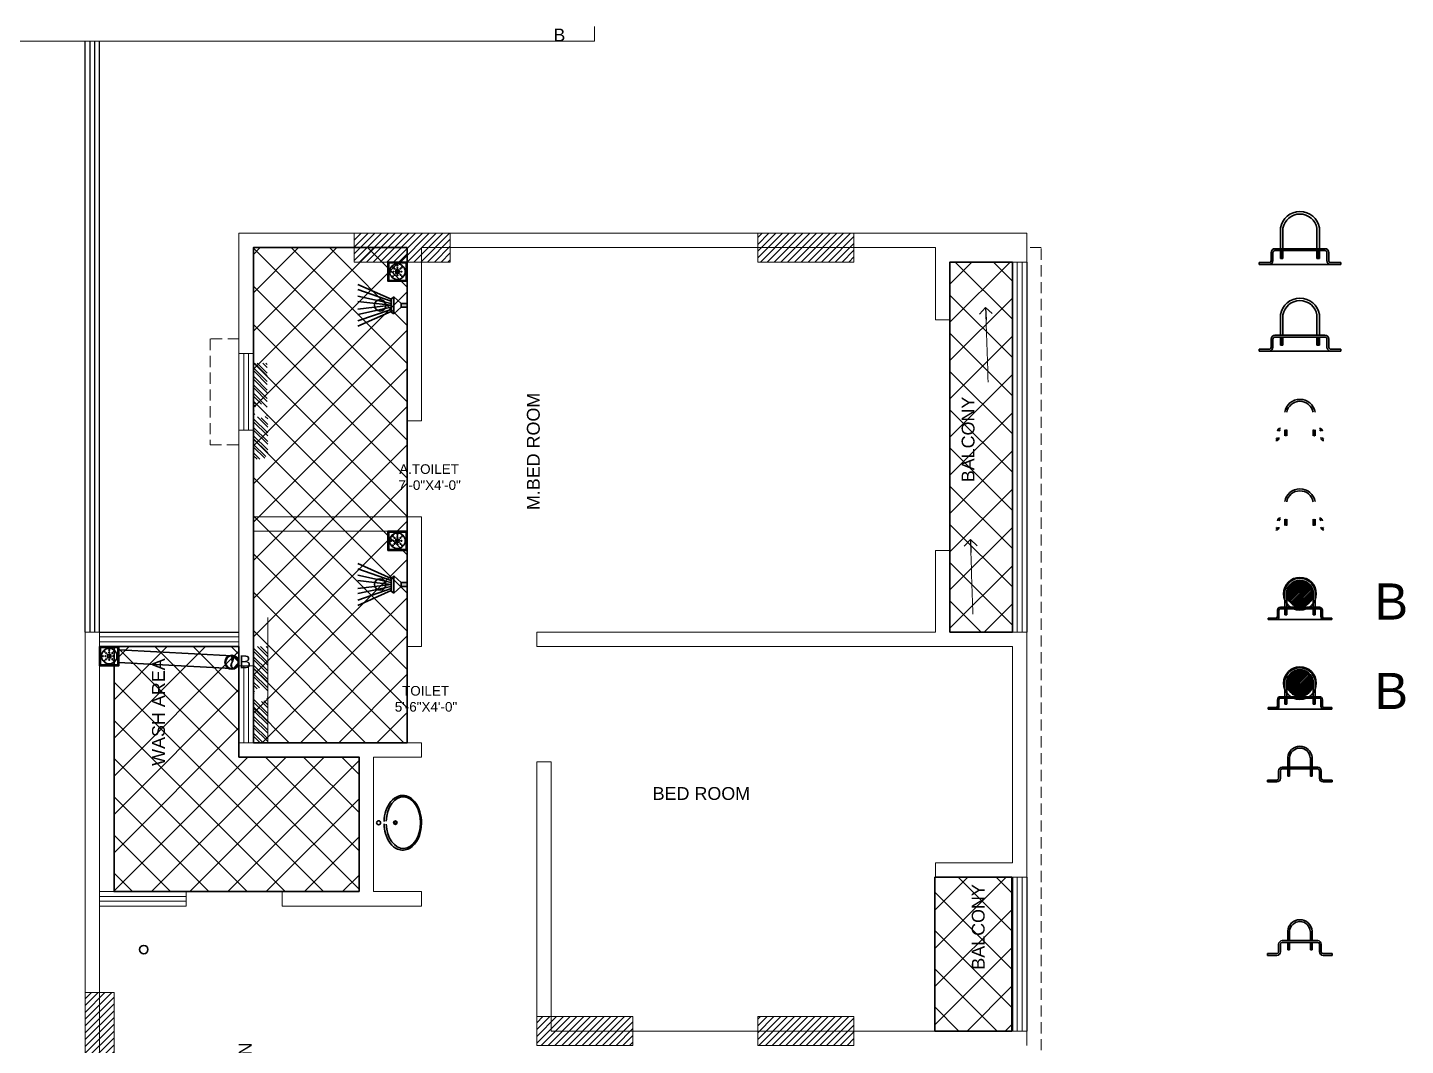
# Model space of a CAD drawing. Header units: inches. Extents: x 1807 to 67852, y 1160 to 20242.
# Drawn here: x 33223.3 to 33653.5, y 9150.7 to 9468.4 of the extents above; entities that cross this region are included whole.
import ezdxf

# ---------------------------------------------------------------- set-up
doc = ezdxf.new("R2010")
doc.units = ezdxf.units.IN
doc.header["$MEASUREMENT"] = 0
doc.linetypes.add('DASHED', pattern=[0.75, 0.5, -0.25])
doc.layers.get('0').update_dxf_attribs({"lineweight": 20})
for name, color, linetype, lineweight in [('4 upvc pip', 5, 'Continuous', 30), ('4 upvc pip hatch', 6, 'Continuous', 5), ('4. UPCV', 6, 'Continuous', 30), ('AP_TEXT', 7, 'Continuous', 13), ('Bathing', 3, 'Continuous', 30), ('COLD WATER', 4, 'Continuous', 30), ('column_01', 7, 'Continuous', 18), ('Dummy wall', 8, 'Continuous', 18), ('HATCH', 8, 'Continuous', 0), ('N.WALL', 7, 'Continuous', 25), ('PROJ.', 8, 'DASHED', 20), ('RAILING', 8, 'Continuous', 25), ('Railing 01', 8, 'Continuous', 18), ('RAIN WATER', 32, 'Continuous', 30), ('SUNK', 216, 'Continuous', 30), ('SUNK HTACH', 165, 'Continuous', 15), ('wall', 7, 'Continuous', 20), ('WINDOW', 8, 'Continuous', 15)]:
    doc.layers.add(name, color=color, linetype=linetype, lineweight=lineweight)
doc.styles.add('Krupalu', font='arial.ttf', dxfattribs={"height": 8})
doc.styles.add('Krupalu 1', font='arial.ttf')
doc.dimstyles.new('Krupalu', dxfattribs={"dimtxt": 4, "dimasz": 4, "dimexe": 0, "dimexo": 0, "dimgap": 0.09, "dimtad": 0, "dimtoh": 1, "dimdec": 0, "dimzin": 3, "dimdsep": 46, "dimlunit": 4, "dimtxsty": 'Krupalu', "dimblk": 'DOTSMALL', "dimcen": 0, "dimse1": 1, "dimse2": 1, "dimclrd": 256, "dimclre": 256, "dimclrt": 7, "dimadec": 0, "dimazin": 0, "dimtfac": 1, "dimtdec": 0, "dimtofl": 0, "dimtmove": 1, "dimatfit": 0, "dimldrblk": 'OPEN90', "dimfxl": 1, "dimtolj": 1, "dimtzin": 0, "dimlwd": -1, "dimarcsym": 0})
pattern_1 = [(45, (-2883.8112, 0), (-1.0606601718, 1.0606601718), [])]
pattern_2 = [(135, (38121.4615, -55328.927), (5.9662135, 5.9662135), []), (45, (38121.4615, -55328.927), (5.9662135, -5.9662135), [])]
pattern_3 = [(315, (-58258.9294, 21437.0292), (1.325825215, 1.325825215), []), (315, (-58258.9294, 21436.1453), (1.325825215, 1.325825215), [])]
pattern_4 = [(135, (33927.23934, 6528.17123), (0.20375861, 0.20375861), []), (135, (33927.0356, 6528.17123), (0.20375861, 0.20375861), [0.144079095, -0.072039548])]
pattern_5 = [(45, (33313.88828, 6528.17123), (-0.20375861, 0.20375861), []), (45, (33314.09204, 6528.17123), (-0.20375861, 0.20375861), [0.144079095, -0.072039548])]
pattern_6 = [(135, (33927.23934, 6474.02567), (0.20375861, 0.20375861), []), (135, (33927.0356, 6474.02567), (0.20375861, 0.20375861), [0.144079095, -0.072039548])]
pattern_7 = [(45, (33313.88828, 6474.02567), (-0.20375861, 0.20375861), []), (45, (33314.09204, 6474.02567), (-0.20375861, 0.20375861), [0.144079095, -0.072039548])]

# ---------------------------------------------------------------- blocks, each defined once
blk = doc.blocks.new('dfhtutrut')
at = {"layer": 'HATCH'}
h = blk.add_hatch(dxfattribs=at)
h.set_pattern_fill('ANSI31', color=256, scale=12, style=0)
h.set_pattern_definition(pattern_1)
h.paths.add_polyline_path([(143022.93, -630262.48), (143052.93, -630262.48), (143052.93, -630253.48), (143022.93, -630253.48)])
h = blk.add_hatch(dxfattribs=at)
h.set_pattern_fill('ANSI31', color=256, scale=12, style=0)
h.set_pattern_definition(pattern_1)
h.paths.add_polyline_path([(143178.93, -630262.48), (143148.93, -630262.48), (143148.93, -630253.48), (143178.93, -630253.48)])
h = blk.add_hatch(dxfattribs=at)
h.set_pattern_fill('ANSI31', color=256, scale=12, style=0)
h.set_pattern_definition(pattern_1)
h.paths.add_polyline_path([(142938.93, -630490.48), (142938.93, -630520.48), (142947.93, -630520.48), (142947.93, -630490.48)])
h = blk.add_hatch(dxfattribs=at)
h.set_pattern_fill('ANSI31', color=256, scale=12, style=0)
h.set_pattern_definition(pattern_1)
h.paths.add_polyline_path([(143079.93, -630506.98), (143109.93, -630506.98), (143109.93, -630497.98), (143079.93, -630497.98)])
h = blk.add_hatch(dxfattribs=at)
h.set_pattern_fill('ANSI31', color=256, scale=12, style=0)
h.set_pattern_definition(pattern_1)
h.paths.add_polyline_path([(143178.93, -630506.98), (143148.93, -630506.98), (143148.93, -630497.98), (143178.93, -630497.98)])
at = {"layer": 'column_01'}
for points in [[(143022.93, -630262.48), (143052.93, -630262.48), (143052.93, -630253.48), (143022.93, -630253.48)], [(143178.93, -630262.48), (143148.93, -630262.48), (143148.93, -630253.48), (143178.93, -630253.48)], [(142938.93, -630490.48), (142938.93, -630520.48), (142947.93, -630520.48), (142947.93, -630490.48)], [(143079.93, -630506.98), (143109.93, -630506.98), (143109.93, -630497.98), (143079.93, -630497.98)], [(143178.93, -630506.98), (143148.93, -630506.98), (143148.93, -630497.98), (143178.93, -630497.98)]]:
    blk.add_lwpolyline(points, close=True, dxfattribs=at)
blk = doc.blocks.new('rwrwq')
at = {"layer": 'Bathing'}
for points in [[(19894.37, -3202.34), (19894.37, -3196.34), (19900.37, -3196.34), (19900.37, -3202.34)], [(19894.65, -3202.07), (19894.65, -3196.62), (19900.1, -3196.62), (19900.1, -3202.07)]]:
    blk.add_lwpolyline(points, close=True, dxfattribs=at)
for centre, radius in [((19897.37, -3199.34), 2.42), ((19895.5, -3199.34), 0.129), ((19895.93, -3197.89), 0.129), ((19895.93, -3200.79), 0.129), ((19896.22, -3199.34), 0.129), ((19896.42, -3198.38), 0.129), ((19896.42, -3200.3), 0.129), ((19896.87, -3199.34), 0.129), ((19896.94, -3198.91), 0.129), ((19896.94, -3199.77), 0.129), ((19897.37, -3198.11), 0.129), ((19897.37, -3198.11), 0.129), ((19897.37, -3198.83), 0.129), ((19897.37, -3198.83), 0.129), ((19897.37, -3199.34), 0.129), ((19897.37, -3199.85), 0.129), ((19897.37, -3199.85), 0.129), ((19897.37, -3200.57), 0.129), ((19897.37, -3200.57), 0.129), ((19897.81, -3198.91), 0.129), ((19897.81, -3199.77), 0.129), ((19897.88, -3199.34), 0.129), ((19898.33, -3198.38), 0.129), ((19898.33, -3200.3), 0.129), ((19898.52, -3199.34), 0.129), ((19898.82, -3197.89), 0.129), ((19898.82, -3200.79), 0.129), ((19897.37, -3201.28), 0.129), ((19897.37, -3201.28), 0.129)]:
    blk.add_circle(centre, radius, dxfattribs=at)
blk = doc.blocks.new('Shower')
at = {"layer": 'Bathing'}
h = blk.add_hatch(color=256, dxfattribs=at)
h.paths.add_polyline_path([(60267.42, -3620.43), (60268.65, -3620.43), (60268.65, -3618.64), (60267.42, -3618.64)])
h.paths.add_polyline_path([(60270.16, -3623.63), (60270.73, -3622.8), (60265.35, -3622.8), (60266.15, -3623.63)])
at = {"layer": 'Bathing', "ltscale": 3}
for p, q in [((60267.42, -3620.43), (60265.35, -3622.8)), ((60267.42, -3620.43), (60267.42, -3618.64)), ((60268.65, -3618.64), (60267.42, -3618.64)), ((60268.65, -3618.64), (60267.42, -3618.64)), ((60268.65, -3620.43), (60267.42, -3620.43)), ((60268.65, -3620.43), (60267.42, -3620.43)), ((60268.65, -3620.43), (60268.65, -3618.64)), ((60268.65, -3620.43), (60270.73, -3622.8)), ((60266.15, -3623.63), (60261.5, -3634)), ((60266.78, -3623.63), (60263.15, -3634)), ((60267.42, -3623.63), (60265.17, -3634)), ((60265.35, -3622.8), (60266.15, -3623.63)), ((60270.73, -3622.8), (60265.35, -3622.8)), ((60266.15, -3623.63), (60270.16, -3623.63)), ((60268.04, -3623.63), (60266.8, -3634)), ((60268.04, -3623.63), (60269.27, -3634)), ((60268.65, -3623.63), (60270.9, -3634)), ((60269.29, -3623.63), (60272.92, -3634)), ((60269.92, -3623.63), (60274.57, -3634)), ((60270.16, -3623.63), (60270.73, -3622.8))]:
    blk.add_line(p, q, dxfattribs=at)
for points in [[(60267.42, -3620.43), (60265.35, -3622.8)], [(60270.73, -3622.8), (60268.65, -3620.43)]]:
    blk.add_lwpolyline(points, dxfattribs=at)
blk.add_circle((60268.04, -3627.04), 1.78, dxfattribs=at)
blk = doc.blocks.new('_DotSmall')
at = {"color": 0, "linetype": 'ByBlock', "const_width": 0.5}
blk.add_lwpolyline([(-0.0625, 0, 1), (0.0625, 0, 1)], format="xyb", close=True, dxfattribs=at)
blk = doc.blocks.new('_Open90')
at = {"color": 0, "linetype": 'ByBlock', "lineweight": -2}
for p, q in [((0, 0), (-1, 0)), ((-0.5, 0.5), (0, 0)), ((0, 0), (-0.5, -0.5))]:
    blk.add_line(p, q, dxfattribs=at)

msp = doc.modelspace()

# ---------------------------------------------------------------- hatches: boundary and pattern name
at = {"layer": '4 upvc pip'}
h = msp.add_hatch(dxfattribs=at)
h.set_pattern_fill('ANSI33', color=256, scale=0.960527, angle=180, style=0)
h.set_pattern_definition([(45, (33504.31405, 7108.31187), (-0.169798842, 0.169798842), []), (45, (33504.48385, 7108.31187), (-0.169798842, 0.169798842), [0.120065913, -0.060032956])])
h.paths.add_polyline_path([(33616.42, 9342.84), (33615.82, 9342.84), (33615.82, 9340.92), (33616.42, 9340.92)])
h = msp.add_hatch(dxfattribs=at)
h.set_pattern_fill('ANSI33', color=256, scale=0.960527, angle=180, style=0)
h.set_pattern_definition([(135, (33736.81358, 7108.31187), (0.169798842, 0.169798842), []), (135, (33736.64378, 7108.31187), (0.169798842, 0.169798842), [0.120065913, -0.060032956])])
h.paths.add_polyline_path([(33624.71, 9342.84), (33625.31, 9342.84), (33625.31, 9340.92), (33624.71, 9340.92)])
h = msp.add_hatch(dxfattribs=at)
h.set_pattern_fill('ANSI33', color=256, scale=0.960527, angle=180, style=0)
h.set_pattern_definition([(45, (33504.31405, 7080.3727), (-0.169798842, 0.169798842), []), (45, (33504.48385, 7080.3727), (-0.169798842, 0.169798842), [0.120065913, -0.060032956])])
h.paths.add_polyline_path([(33616.42, 9314.9), (33615.82, 9314.9), (33615.82, 9312.98), (33616.42, 9312.98)])
h = msp.add_hatch(dxfattribs=at)
h.set_pattern_fill('ANSI33', color=256, scale=0.960527, angle=180, style=0)
h.set_pattern_definition([(135, (33736.81358, 7080.3727), (0.169798842, 0.169798842), []), (135, (33736.64378, 7080.3727), (0.169798842, 0.169798842), [0.120065913, -0.060032956])])
h.paths.add_polyline_path([(33624.71, 9314.9), (33625.31, 9314.9), (33625.31, 9312.98), (33624.71, 9312.98)])
at = {"layer": '4 upvc pip hatch', "ltscale": 0.7}
h = msp.add_hatch(dxfattribs=at)
h.set_pattern_fill('ANSI31', color=256, scale=2.640081, style=0)
h.set_pattern_definition([(45, (-59847.39333, 14735.4102), (-0.2333523565, 0.2333523565), [])])
h.paths.add_polyline_path([(33616.75, 9291.65, 1), (33624.37, 9291.65, 1)])
at = {"layer": '4 upvc pip hatch', "ltscale": 10}
h = msp.add_hatch(dxfattribs=at)
h.set_pattern_fill('ANSI31', color=256, scale=2, angle=360, style=0)
h.set_pattern_definition([(135, (75735.44057, -84542.61441), (0.1767766953, 0.1767766953), [])])
edge = h.paths.add_edge_path()
edge.add_spline(control_points=[(33286.95, 9272.29), (33287.22, 9271.91), (33287.91, 9270.99), (33286.39, 9269.62), (33287.05, 9268.68), (33287.32, 9268.31)], knot_values=[0, 0, 0, 0, 1.259254, 3.09623, 4.348223, 4.348223, 4.348223, 4.348223], degree=3, periodic=0)
edge.add_arc((33287.09, 9270.29), 2, 0, 96.738, ccw=False)
edge.add_arc((33287.09, 9270.29), 2, 274.0634, 360, ccw=False)
h = msp.add_hatch(dxfattribs=at)
h.set_pattern_fill('ANSI31', color=256, scale=2, angle=360, style=0)
h.set_pattern_definition([(135, (75735.44057, -84542.61441), (0.1767766953, 0.1767766953), [])])
edge = h.paths.add_edge_path()
edge.add_spline(control_points=[(33286.95, 9272.29), (33287.22, 9271.91), (33287.91, 9270.99), (33286.39, 9269.62), (33287.05, 9268.68), (33287.32, 9268.31)], knot_values=[0, 0, 0, 0, 1.259254, 3.09623, 4.348223, 4.348223, 4.348223, 4.348223], degree=3, periodic=0)
edge.add_arc((33287.09, 9270.29), 2, 0, 96.738, ccw=False)
edge.add_arc((33287.09, 9270.29), 2, 274.0634, 360, ccw=False)
at = {"layer": '4 upvc pip hatch', "ltscale": 0.7}
h = msp.add_hatch(dxfattribs=at)
h.set_pattern_fill('ANSI31', color=256, scale=2.640081, style=0)
h.set_pattern_definition([(45, (-59847.39333, 14707.4901), (-0.2333523565, 0.2333523565), [])])
h.paths.add_polyline_path([(33616.75, 9263.73, 1), (33624.37, 9263.73, 1)])
at = {"layer": '4. UPCV', "ltscale": 50}
h = msp.add_hatch(dxfattribs=at)
h.set_pattern_fill('ANSI33', color=256, scale=0.960527, angle=180, style=0)
h.set_pattern_definition([(45, (33504.31405, 7052.4526), (-0.169798842, 0.169798842), []), (45, (33504.48385, 7052.4526), (-0.169798842, 0.169798842), [0.120065913, -0.060032956])])
h.paths.add_polyline_path([(33616.42, 9286.98), (33615.82, 9286.98), (33615.82, 9285.06), (33616.42, 9285.06)])
h = msp.add_hatch(dxfattribs=at)
h.set_pattern_fill('ANSI33', color=256, scale=0.960527, angle=180, style=0)
h.set_pattern_definition([(135, (33736.81358, 7052.4526), (0.169798842, 0.169798842), []), (135, (33736.64378, 7052.4526), (0.169798842, 0.169798842), [0.120065913, -0.060032956])])
h.paths.add_polyline_path([(33624.71, 9286.98), (33625.31, 9286.98), (33625.31, 9285.06), (33624.71, 9285.06)])
h = msp.add_hatch(dxfattribs=at)
h.set_pattern_fill('ANSI33', color=256, scale=0.960527, angle=180, style=0)
h.set_pattern_definition([(45, (33504.31405, 7024.5325), (-0.169798842, 0.169798842), []), (45, (33504.48385, 7024.5325), (-0.169798842, 0.169798842), [0.120065913, -0.060032956])])
h.paths.add_polyline_path([(33616.42, 9259.06), (33615.82, 9259.06), (33615.82, 9257.14), (33616.42, 9257.14)])
h = msp.add_hatch(dxfattribs=at)
h.set_pattern_fill('ANSI33', color=256, scale=0.960527, angle=180, style=0)
h.set_pattern_definition([(135, (33736.81358, 7024.5325), (0.169798842, 0.169798842), []), (135, (33736.64378, 7024.5325), (0.169798842, 0.169798842), [0.120065913, -0.060032956])])
h.paths.add_polyline_path([(33624.71, 9259.06), (33625.31, 9259.06), (33625.31, 9257.14), (33624.71, 9257.14)])
at = {"layer": 'COLD WATER'}
h = msp.add_hatch(dxfattribs=at)
h.set_pattern_fill('ANSI33', color=256, scale=1.152633, style=0)
h.set_pattern_definition(pattern_5)
h.paths.add_polyline_path([(33617.3, 9236.99), (33616.75, 9236.99), (33616.75, 9234.68), (33617.3, 9234.68)])
h = msp.add_hatch(dxfattribs=at)
h.set_pattern_fill('ANSI33', color=256, scale=1.152633, style=0)
h.set_pattern_definition(pattern_5)
h.paths.add_polyline_path([(33617.3, 9236.99), (33616.75, 9236.99), (33616.75, 9234.68), (33617.3, 9234.68)])
h = msp.add_hatch(dxfattribs=at)
h.set_pattern_fill('ANSI33', color=256, scale=1.152633, style=0)
h.set_pattern_definition(pattern_4)
h.paths.add_polyline_path([(33623.83, 9236.99), (33624.38, 9236.99), (33624.38, 9234.68), (33623.83, 9234.68)])
h = msp.add_hatch(dxfattribs=at)
h.set_pattern_fill('ANSI33', color=256, scale=1.152633, style=0)
h.set_pattern_definition(pattern_4)
h.paths.add_polyline_path([(33623.83, 9236.99), (33624.38, 9236.99), (33624.38, 9234.68), (33623.83, 9234.68)])
h = msp.add_hatch(dxfattribs=at)
h.set_pattern_fill('ANSI33', color=256, scale=1.152633, style=0)
h.set_pattern_definition(pattern_7)
h.paths.add_polyline_path([(33617.3, 9182.84), (33616.75, 9182.84), (33616.75, 9180.54), (33617.3, 9180.54)])
h = msp.add_hatch(dxfattribs=at)
h.set_pattern_fill('ANSI33', color=256, scale=1.152633, style=0)
h.set_pattern_definition(pattern_7)
h.paths.add_polyline_path([(33617.3, 9182.84), (33616.75, 9182.84), (33616.75, 9180.54), (33617.3, 9180.54)])
h = msp.add_hatch(dxfattribs=at)
h.set_pattern_fill('ANSI33', color=256, scale=1.152633, style=0)
h.set_pattern_definition(pattern_6)
h.paths.add_polyline_path([(33623.83, 9182.84), (33624.38, 9182.84), (33624.38, 9180.54), (33623.83, 9180.54)])
h = msp.add_hatch(dxfattribs=at)
h.set_pattern_fill('ANSI33', color=256, scale=1.152633, style=0)
h.set_pattern_definition(pattern_6)
h.paths.add_polyline_path([(33623.83, 9182.84), (33624.38, 9182.84), (33624.38, 9180.54), (33623.83, 9180.54)])
at = {"layer": 'Dummy wall', "ltscale": 10}
h = msp.add_hatch(dxfattribs=at)
h.set_pattern_fill('ANSI32', color=256, scale=5, angle=270, style=0)
h.set_pattern_definition(pattern_3)
h.paths.add_polyline_path([(33298.28, 9345.69), (33298.28, 9344.14), (33298.28, 9335.52), (33297.15, 9333.67), (33293.78, 9333.67), (33293.78, 9342.67), (33293.78, 9363.67), (33294.14, 9363.67), (33294.14, 9349.44, 0.091616), (33294, 9348.67, 1), (33298.28, 9348.67)])
h = msp.add_hatch(dxfattribs=at)
h.set_pattern_fill('ANSI32', color=256, scale=5, angle=270, style=0)
h.set_pattern_definition(pattern_3)
h.paths.add_polyline_path([(33298.14, 9363.67), (33298.14, 9349.44, 0.688072), (33294.14, 9349.44), (33294.14, 9363.67)])
h = msp.add_hatch(dxfattribs=at)
h.set_pattern_fill('ANSI32', color=256, scale=5, angle=270, style=0)
h.set_pattern_definition(pattern_3)
h.paths.add_polyline_path([(33293.78, 9275.17), (33298.28, 9275.17), (33298.28, 9264.62), (33298.28, 9263.16), (33298.28, 9260.17, 2.414214), (33296.14, 9258.03, 0.408178), (33298.28, 9260.13), (33298.28, 9257.19), (33298.28, 9255.64), (33298.28, 9245.17), (33293.78, 9245.17), (33293.78, 9269.17)])
at = {"layer": 'RAIN WATER', "ltscale": 50}
h = msp.add_hatch(dxfattribs=at)
h.set_pattern_fill('ANSI33', color=256, scale=1.232991, angle=180, style=0)
h.set_pattern_definition([(45, (33471.33856, 6530.3867), (-0.217964095, 0.217964095), []), (45, (33471.55653, 6530.3867), (-0.217964095, 0.217964095), [0.15412389, -0.077061945])])
h.paths.add_polyline_path([(33615.25, 9398.76), (33614.47, 9398.76), (33614.47, 9396.3), (33615.25, 9396.3)])
h = msp.add_hatch(dxfattribs=at)
h.set_pattern_fill('ANSI33', color=256, scale=1.232991, angle=180, style=0)
h.set_pattern_definition([(135, (33769.78906, 6530.3867), (0.217964095, 0.217964095), []), (135, (33769.5711, 6530.3867), (0.217964095, 0.217964095), [0.15412389, -0.077061945])])
h.paths.add_polyline_path([(33625.88, 9398.76), (33626.66, 9398.76), (33626.66, 9396.3), (33625.88, 9396.3)])
h = msp.add_hatch(dxfattribs=at)
h.set_pattern_fill('ANSI33', color=256, scale=1.232991, angle=180, style=0)
h.set_pattern_definition([(45, (33471.33856, 6503.36432), (-0.217964095, 0.217964095), []), (45, (33471.55653, 6503.36432), (-0.217964095, 0.217964095), [0.15412389, -0.077061945])])
h.paths.add_polyline_path([(33615.25, 9371.74), (33614.47, 9371.74), (33614.47, 9369.28), (33615.25, 9369.28)])
h = msp.add_hatch(dxfattribs=at)
h.set_pattern_fill('ANSI33', color=256, scale=1.232991, angle=180, style=0)
h.set_pattern_definition([(135, (33769.78906, 6503.36432), (0.217964095, 0.217964095), []), (135, (33769.5711, 6503.36432), (0.217964095, 0.217964095), [0.15412389, -0.077061945])])
h.paths.add_polyline_path([(33625.88, 9371.74), (33626.66, 9371.74), (33626.66, 9369.28), (33625.88, 9369.28)])
at = {"layer": 'SUNK HTACH', "ltscale": 10}
h = msp.add_hatch(dxfattribs=at)
h.set_pattern_fill('ANSI37', color=256, scale=67.5, angle=180, style=0)
h.set_pattern_definition(pattern_2)
h.paths.add_polyline_path([(33341.79, 9399.67), (33293.79, 9399.67), (33293.79, 9245.17), (33341.79, 9245.17)])
h = msp.add_hatch(dxfattribs=at)
h.set_pattern_fill('ANSI37', color=114, scale=67.5, angle=180, style=0)
h.set_pattern_definition(pattern_2)
h.paths.add_polyline_path([(33511.29, 9279.67), (33530.79, 9279.67), (33530.79, 9395.17), (33511.29, 9395.17)])
h = msp.add_hatch(dxfattribs=at)
h.set_pattern_fill('ANSI37', color=256, scale=67.5, angle=180, style=0)
h.set_pattern_definition(pattern_2)
h.paths.add_polyline_path([(33326.79, 9198.67), (33250.29, 9198.67), (33250.29, 9275.17), (33289.29, 9275.17), (33289.29, 9240.67), (33326.79, 9240.67), (33326.79, 9198.67)])
h = msp.add_hatch(dxfattribs=at)
h.set_pattern_fill('ANSI37', color=114, scale=67.5, angle=180, style=0)
h.set_pattern_definition([(135, (38121.27, -55328.927), (5.9662135, 5.9662135), []), (45, (38121.27, -55328.927), (5.9662135, -5.9662135), [])])
h.paths.add_polyline_path([(33506.6, 9203.17), (33530.6, 9203.17), (33530.6, 9155.17), (33506.6, 9155.17)])

# ---------------------------------------------------------------- linework, layer by layer
at = {"layer": '4 upvc pip'}
for points in [[(33615.82, 9340.92), (33615.82, 9342.84)], [(33616.42, 9340.92), (33616.42, 9342.84)], [(33624.71, 9340.92), (33624.71, 9342.84)], [(33625.31, 9340.92), (33625.31, 9342.84)], [(33615.82, 9312.98), (33615.82, 9314.9)], [(33616.42, 9312.98), (33616.42, 9314.9)], [(33624.71, 9312.98), (33624.71, 9314.9)], [(33625.31, 9312.98), (33625.31, 9314.9)]]:
    msp.add_lwpolyline(points, dxfattribs=at)
for centre, radius, start, end in [((33620.56, 9347.51), 4.82, 9.8423, 170.1577), ((33620.56, 9347.51), 4.21, 10.5251, 169.4749), ((33613.06, 9340.39), 0.934, 270, 0), ((33613.06, 9340.39), 0.48, 270, 0), ((33614.47, 9342.36), 0.934, 90, 180), ((33614.47, 9342.36), 0.48, 90, 180), ((33626.65, 9342.36), 0.934, 0, 90), ((33626.65, 9342.36), 0.48, 0, 90), ((33628.07, 9340.39), 0.934, 180, 270), ((33628.07, 9340.39), 0.48, 180, 270), ((33620.56, 9319.57), 4.82, 9.8423, 170.1577), ((33620.56, 9319.57), 4.21, 10.5251, 169.4749), ((33614.47, 9314.42), 0.934, 90, 180), ((33614.47, 9314.42), 0.48, 90, 180), ((33626.65, 9314.42), 0.934, 0, 90), ((33626.65, 9314.42), 0.48, 0, 90), ((33613.06, 9312.45), 0.934, 270, 0), ((33613.06, 9312.45), 0.48, 270, 0), ((33628.07, 9312.45), 0.934, 180, 270), ((33628.07, 9312.45), 0.48, 180, 270)]:
    msp.add_arc(centre, radius, start, end, dxfattribs=at)
at = {"layer": '4. UPCV', "ltscale": 50}
for p, q in [((33615.82, 9287.43), (33615.82, 9292.47)), ((33616.42, 9287.43), (33616.42, 9292.42)), ((33624.71, 9287.43), (33624.71, 9292.42)), ((33625.31, 9287.43), (33625.31, 9292.47)), ((33613.54, 9284.53), (33613.54, 9286.5)), ((33613.99, 9284.53), (33613.99, 9286.5)), ((33626.65, 9287.43), (33614.47, 9287.43)), ((33626.65, 9286.98), (33614.47, 9286.98)), ((33616.42, 9285.06), (33615.82, 9285.06)), ((33624.71, 9285.06), (33625.31, 9285.06)), ((33627.13, 9284.53), (33627.13, 9286.5)), ((33627.59, 9284.53), (33627.59, 9286.5)), ((33610.66, 9284.05), (33613.06, 9284.05)), ((33610.66, 9283.59), (33610.66, 9284.05)), ((33610.66, 9283.59), (33613.06, 9283.59)), ((33630.47, 9283.59), (33610.66, 9283.59)), ((33613.18, 9283.59), (33610.78, 9283.59)), ((33613.18, 9283.59), (33613.18, 9284.05)), ((33630.47, 9284.05), (33628.07, 9284.05)), ((33630.47, 9283.59), (33628.07, 9283.59)), ((33630.47, 9283.59), (33630.47, 9284.05)), ((33615.82, 9259.51), (33615.82, 9264.55)), ((33616.42, 9259.51), (33616.42, 9264.5)), ((33624.71, 9259.51), (33624.71, 9264.5)), ((33625.31, 9259.51), (33625.31, 9264.55)), ((33613.54, 9256.61), (33613.54, 9258.58)), ((33613.99, 9256.61), (33613.99, 9258.58)), ((33626.65, 9259.51), (33614.47, 9259.51)), ((33626.65, 9259.06), (33614.47, 9259.06)), ((33627.13, 9256.61), (33627.13, 9258.58)), ((33627.59, 9256.61), (33627.59, 9258.58)), ((33610.66, 9255.67), (33610.66, 9256.13)), ((33610.66, 9256.13), (33613.06, 9256.13)), ((33630.47, 9255.67), (33610.66, 9255.67)), ((33610.66, 9255.67), (33613.06, 9255.67)), ((33613.18, 9255.67), (33610.78, 9255.67)), ((33613.18, 9255.67), (33613.18, 9256.13)), ((33616.42, 9257.14), (33615.82, 9257.14)), ((33624.71, 9257.14), (33625.31, 9257.14)), ((33630.47, 9256.13), (33628.07, 9256.13)), ((33630.47, 9255.67), (33628.07, 9255.67)), ((33630.47, 9255.67), (33630.47, 9256.13))]:
    msp.add_line(p, q, dxfattribs=at)
at = {"layer": '4. UPCV', "ltscale": 10}
for p, q in [((33287.19, 9272.29, -3.91), (33251.89, 9274.17)), ((33286.98, 9268.3, -3.91), (33251.68, 9270.18))]:
    msp.add_line(p, q, dxfattribs=at)
at = {"layer": '4. UPCV', "ltscale": 50}
for points in [[(33615.82, 9285.06), (33615.82, 9286.98)], [(33616.42, 9285.06), (33616.42, 9286.98)], [(33624.71, 9285.06), (33624.71, 9286.98)], [(33625.31, 9285.06), (33625.31, 9286.98)], [(33615.82, 9257.14), (33615.82, 9259.06)], [(33616.42, 9257.14), (33616.42, 9259.06)], [(33624.71, 9257.14), (33624.71, 9259.06)], [(33625.31, 9257.14), (33625.31, 9259.06)]]:
    msp.add_lwpolyline(points, dxfattribs=at)
for centre, radius in [((33620.56, 9291.65), 5.12), ((33620.56, 9291.65), 5.12), ((33620.56, 9291.65), 5.12), ((33620.56, 9291.65), 4.08), ((33620.56, 9291.65), 4.08), ((33620.56, 9291.65), 4.08), ((33620.56, 9291.65), 4.08), ((33620.56, 9291.65), 3.81), ((33620.56, 9263.73), 5.12), ((33620.56, 9263.73), 5.12), ((33620.56, 9263.73), 5.12), ((33620.56, 9263.73), 4.08), ((33620.56, 9263.73), 4.08), ((33620.56, 9263.73), 4.08), ((33620.56, 9263.73), 4.08), ((33620.56, 9263.73), 3.81)]:
    msp.add_circle(centre, radius, dxfattribs=at)
at = {"layer": '4. UPCV', "ltscale": 10}
for radius in [2.2, 2.2, 2, 2]:
    msp.add_circle((33287.09, 9270.29, -3.91), radius, dxfattribs=at)
at = {"layer": '4. UPCV', "ltscale": 50}
for centre, radius, start, end in [((33620.56, 9291.65), 4.82, 9.8423, 170.1577), ((33620.56, 9291.65), 4.21, 10.5251, 169.4749), ((33613.06, 9284.53), 0.934, 270, 0), ((33613.06, 9284.53), 0.48, 270, 0), ((33614.47, 9286.5), 0.934, 90, 180), ((33614.47, 9286.5), 0.48, 90, 180), ((33626.65, 9286.5), 0.934, 0, 90), ((33626.65, 9286.5), 0.48, 0, 90), ((33628.07, 9284.53), 0.934, 180, 270), ((33628.07, 9284.53), 0.48, 180, 270), ((33620.56, 9263.73), 4.82, 9.8423, 170.1577), ((33620.56, 9263.73), 4.21, 10.5251, 169.4749), ((33614.47, 9258.58), 0.934, 90, 180), ((33614.47, 9258.58), 0.48, 90, 180), ((33626.65, 9258.58), 0.934, 0, 90), ((33626.65, 9258.58), 0.48, 0, 90), ((33613.06, 9256.61), 0.48, 270, 0), ((33613.06, 9256.61), 0.934, 270, 0), ((33628.07, 9256.61), 0.934, 180, 270), ((33628.07, 9256.61), 0.48, 180, 270)]:
    msp.add_arc(centre, radius, start, end, dxfattribs=at)
at = {"layer": '4. UPCV', "ltscale": 10}
msp.add_open_spline([(33286.95, 9272.29, -3.91), (33287.22, 9271.91, -3.91), (33287.91, 9270.99, -3.91), (33286.39, 9269.62, -3.91), (33287.05, 9268.68, -3.91), (33287.32, 9268.31, -3.91)], degree=3, knots=[0, 0, 0, 0, 1.259254, 3.096229, 4.348222, 4.348222, 4.348222, 4.348222], dxfattribs=at)
msp.add_open_spline([(33286.95, 9272.29, -3.91), (33287.22, 9271.91, -3.91), (33287.91, 9270.99, -3.91), (33286.39, 9269.62, -3.91), (33287.05, 9268.68, -3.91), (33287.32, 9268.31, -3.91)], degree=3, knots=[0, 0, 0, 0, 1.259254, 3.096229, 4.348222, 4.348222, 4.348222, 4.348222], dxfattribs=at)
at = {"layer": 'Bathing'}
for centre, radius in [((33332.9, 9220.16), 0.616), ((33338.12, 9220.22), 0.548), ((33338.12, 9220.22), 0.403)]:
    msp.add_circle(centre, radius, dxfattribs=at)
at = {"layer": 'Bathing', "extrusion": (2.76424e-10, -0.000530124, 1)}
msp.add_circle((33259.55, 9180.57, -4.42), 1.32, dxfattribs=at)
at = {"layer": 'Bathing'}
msp.add_ellipse((33340.63, 9220.22), major_axis=(0, 8.06), ratio=0.663758, start_param=1.630196, end_param=7.796446, dxfattribs=at)
for points, knots in [([(33334.6, 9219.83), (33334.63, 9218.78), (33334.79, 9217.74), (33335.4, 9215.65), (33335.9, 9214.62), (33337.17, 9212.96), (33337.94, 9212.32), (33339.38, 9211.7), (33340.02, 9211.59), (33341.29, 9211.65), (33341.91, 9211.84), (33343.08, 9212.47), (33343.62, 9212.92), (33344.56, 9214.02), (33344.97, 9214.68), (33345.79, 9216.47), (33346.1, 9217.69), (33346.35, 9220.21), (33346.28, 9221.51), (33345.76, 9223.94), (33345.32, 9225.08), (33344.12, 9226.96), (33343.36, 9227.7), (33341.86, 9228.53), (33341.15, 9228.72), (33340.44, 9228.72)], [1.610972, 1.610972, 1.610972, 1.610972, 1.985827, 1.985827, 2.425311, 2.425311, 2.864794, 2.864794, 3.176532, 3.176532, 3.48827, 3.48827, 3.800008, 3.800008, 4.111746, 4.111746, 4.567037, 4.567037, 5.022328, 5.022328, 5.477619, 5.477619, 5.93291, 5.93291, 6.283185, 6.283185, 6.283185, 6.283185]), ([(33340.44, 9228.72), (33339.98, 9228.72), (33339.51, 9228.64), (33338.21, 9228.19), (33337.41, 9227.6), (33336.09, 9226.03), (33335.55, 9225.04), (33334.84, 9222.88), (33334.64, 9221.73), (33334.6, 9220.56)], [0, 0, 0, 0, 0.227893, 0.227893, 0.667377, 0.667377, 1.10686, 1.10686, 1.523521, 1.523521, 1.523521, 1.523521])]:
    msp.add_open_spline(points, degree=3, knots=knots, dxfattribs=at)
at = {"layer": 'COLD WATER'}
for p, q in [((33615.03, 9237.53), (33617.3, 9237.53)), ((33615.03, 9236.99), (33626.1, 9236.99)), ((33615.03, 9236.99), (33626.1, 9236.99)), ((33616.75, 9240.5), (33616.75, 9237.53)), ((33616.75, 9240.5), (33616.75, 9237.53)), ((33617.3, 9240.5), (33617.3, 9237.53)), ((33617.3, 9240.5), (33617.3, 9237.53)), ((33617.3, 9237.53), (33623.83, 9237.53)), ((33623.83, 9240.5), (33623.83, 9237.53)), ((33623.83, 9240.5), (33623.83, 9237.53)), ((33626.1, 9237.53), (33623.83, 9237.53)), ((33624.38, 9240.5), (33624.38, 9237.53)), ((33624.38, 9240.5), (33624.38, 9237.53)), ((33610.45, 9232.92), (33610.45, 9233.46)), ((33610.45, 9233.46), (33613.34, 9233.46)), ((33610.45, 9233.46), (33613.34, 9233.46)), ((33610.45, 9232.92), (33613.34, 9232.92)), ((33610.45, 9232.92), (33613.34, 9232.92)), ((33613.91, 9234.04), (33613.91, 9236.41)), ((33614.46, 9234.04), (33614.46, 9236.41)), ((33617.3, 9234.68), (33616.75, 9234.68)), ((33617.3, 9234.68), (33616.75, 9234.68)), ((33623.86, 9234.68), (33624.38, 9234.68)), ((33623.86, 9234.68), (33624.38, 9234.68)), ((33626.67, 9234.04), (33626.67, 9236.41)), ((33626.67, 9234.04), (33626.67, 9236.41)), ((33627.22, 9234.04), (33627.22, 9236.41)), ((33627.22, 9234.04), (33627.22, 9236.41)), ((33627.79, 9233.46), (33630.67, 9233.46)), ((33627.79, 9233.46), (33630.67, 9233.46)), ((33630.67, 9232.92), (33627.79, 9232.92)), ((33627.79, 9232.92), (33630.67, 9232.92)), ((33630.67, 9232.92), (33627.79, 9232.92)), ((33627.79, 9232.92), (33630.67, 9232.92)), ((33630.67, 9232.92), (33630.67, 9233.46)), ((33630.67, 9232.92), (33630.67, 9233.46)), ((33630.67, 9232.92), (33630.67, 9233.46)), ((33616.75, 9186.36), (33616.75, 9183.39)), ((33616.75, 9186.36), (33616.75, 9183.39)), ((33617.3, 9186.36), (33617.3, 9183.39)), ((33617.3, 9186.36), (33617.3, 9183.39)), ((33623.83, 9186.36), (33623.83, 9183.39)), ((33623.83, 9186.36), (33623.83, 9183.39)), ((33624.38, 9186.36), (33624.38, 9183.39)), ((33624.38, 9186.36), (33624.38, 9183.39)), ((33613.91, 9179.9), (33613.91, 9182.26)), ((33614.46, 9179.9), (33614.46, 9182.26)), ((33615.03, 9183.39), (33617.3, 9183.39)), ((33615.03, 9182.84), (33626.1, 9182.84)), ((33615.03, 9182.84), (33626.1, 9182.84)), ((33617.3, 9183.39), (33623.83, 9183.39)), ((33626.1, 9183.39), (33623.83, 9183.39)), ((33626.67, 9179.9), (33626.67, 9182.26)), ((33626.67, 9179.9), (33626.67, 9182.26)), ((33627.22, 9179.9), (33627.22, 9182.26)), ((33627.22, 9179.9), (33627.22, 9182.26)), ((33610.45, 9178.77), (33610.45, 9179.32)), ((33610.45, 9179.32), (33613.34, 9179.32)), ((33610.45, 9179.32), (33613.34, 9179.32)), ((33610.45, 9178.77), (33613.34, 9178.77)), ((33610.45, 9178.77), (33613.34, 9178.77)), ((33617.3, 9180.54), (33616.75, 9180.54)), ((33617.3, 9180.54), (33616.75, 9180.54)), ((33623.86, 9180.54), (33624.38, 9180.54)), ((33623.86, 9180.54), (33624.38, 9180.54)), ((33627.79, 9179.32), (33630.67, 9179.32)), ((33627.79, 9179.32), (33630.67, 9179.32)), ((33630.67, 9178.77), (33627.79, 9178.77)), ((33627.79, 9178.77), (33630.67, 9178.77)), ((33630.67, 9178.77), (33627.79, 9178.77)), ((33627.79, 9178.77), (33630.67, 9178.77)), ((33630.67, 9178.77), (33630.67, 9179.32)), ((33630.67, 9178.77), (33630.67, 9179.32)), ((33630.67, 9178.77), (33630.67, 9179.32))]:
    msp.add_line(p, q, dxfattribs=at)
at = {"layer": 'COLD WATER', "ltscale": 50}
for p, q in [((33630.67, 9232.92), (33630.67, 9233.37)), ((33630.67, 9178.77), (33630.67, 9179.23))]:
    msp.add_line(p, q, dxfattribs=at)
at = {"layer": 'COLD WATER'}
for points in [[(33616.75, 9234.68), (33616.75, 9236.99)], [(33616.75, 9234.68), (33616.75, 9236.99)], [(33617.3, 9234.68), (33617.3, 9236.99)], [(33617.3, 9234.68), (33617.3, 9236.99)], [(33623.83, 9234.68), (33623.83, 9236.99)], [(33623.83, 9234.68), (33623.83, 9236.99)], [(33624.38, 9234.68), (33624.38, 9236.99)], [(33624.38, 9234.68), (33624.38, 9236.99)], [(33616.75, 9180.54), (33616.75, 9182.84)], [(33616.75, 9180.54), (33616.75, 9182.84)], [(33617.3, 9180.54), (33617.3, 9182.84)], [(33617.3, 9180.54), (33617.3, 9182.84)], [(33623.83, 9180.54), (33623.83, 9182.84)], [(33623.83, 9180.54), (33623.83, 9182.84)], [(33624.38, 9180.54), (33624.38, 9182.84)], [(33624.38, 9180.54), (33624.38, 9182.84)]]:
    msp.add_lwpolyline(points, dxfattribs=at)
for centre, radius, start, end in [((33620.56, 9240.25), 3.82, 3.856, 176.144), ((33620.56, 9240.25), 3.82, 3.856, 176.144), ((33620.56, 9240.25), 3.24, 3.856, 176.144), ((33620.56, 9240.25), 3.24, 3.856, 176.144), ((33615.03, 9236.41), 1.12, 90, 180), ((33615.03, 9236.41), 0.576, 90, 180), ((33615.03, 9236.41), 0.576, 90, 180), ((33626.1, 9236.41), 1.12, 0, 90), ((33626.1, 9236.41), 0.576, 0, 90), ((33626.1, 9236.41), 0.576, 0, 90), ((33613.34, 9234.04), 1.12, 270, 0), ((33613.34, 9234.04), 0.576, 270, 0), ((33627.79, 9234.04), 1.12, 180, 270), ((33627.79, 9234.04), 1.12, 180, 270), ((33627.79, 9234.04), 0.576, 180, 270), ((33627.79, 9234.04), 0.576, 180, 270), ((33620.56, 9186.1), 3.82, 3.856, 176.144), ((33620.56, 9186.1), 3.82, 3.856, 176.144), ((33620.56, 9186.1), 3.24, 3.856, 176.144), ((33620.56, 9186.1), 3.24, 3.856, 176.144), ((33615.03, 9182.26), 1.12, 90, 180), ((33615.03, 9182.26), 0.576, 90, 180), ((33615.03, 9182.26), 0.576, 90, 180), ((33626.1, 9182.26), 1.12, 0, 90), ((33626.1, 9182.26), 0.576, 0, 90), ((33626.1, 9182.26), 0.576, 0, 90), ((33613.34, 9179.9), 1.12, 270, 0), ((33613.34, 9179.9), 0.576, 270, 0), ((33627.79, 9179.9), 1.12, 180, 270), ((33627.79, 9179.9), 1.12, 180, 270), ((33627.79, 9179.9), 0.576, 180, 270), ((33627.79, 9179.9), 0.576, 180, 270)]:
    msp.add_arc(centre, radius, start, end, dxfattribs=at)
at = {"layer": 'PROJ.', "ltscale": 7}
for points in [[(33535.29, 8970.67), (33539.79, 8970.67), (33539.79, 9399.67), (33535.29, 9399.67)], [(33289.29, 9371.17), (33280.29, 9371.17), (33280.29, 9338.17), (33289.29, 9338.17)]]:
    msp.add_lwpolyline(points, dxfattribs=at)
at = {"layer": 'RAILING'}
for p, q in [((33241.29, 9279.67), (33241.29, 9464.17)), ((33242.79, 9279.67), (33242.79, 9464.17)), ((33244.29, 9279.67), (33244.29, 9464.17)), ((33245.79, 9279.67), (33245.79, 9464.17)), ((33530.79, 9395.17), (33530.79, 9279.67)), ((33535.29, 9395.17), (33535.29, 9279.67)), ((33245.79, 9279.67), (33289.29, 9279.67)), ((33245.79, 9275.17), (33289.29, 9275.17)), ((33530.79, 9203.17), (33530.79, 9155.17)), ((33535.29, 9203.17), (33535.29, 9155.17))]:
    msp.add_line(p, q, dxfattribs=at)
at = {"layer": 'Railing 01'}
for p, q in [((33532.29, 9395.17), (33532.29, 9279.67)), ((33533.79, 9395.17), (33533.79, 9279.67)), ((33245.79, 9278.17), (33289.29, 9278.17)), ((33245.79, 9276.67), (33289.29, 9276.67)), ((33532.29, 9203.17), (33532.29, 9155.17)), ((33533.79, 9203.17), (33533.79, 9155.17))]:
    msp.add_line(p, q, dxfattribs=at)
at = {"layer": 'RAIN WATER', "ltscale": 50}
for p, q in [((33614.47, 9399.35), (33614.47, 9405.81)), ((33615.25, 9399.35), (33615.25, 9405.74)), ((33625.88, 9399.35), (33625.88, 9405.74)), ((33626.66, 9399.35), (33626.66, 9405.81)), ((33611.55, 9395.61), (33611.55, 9398.15)), ((33612.13, 9395.61), (33612.13, 9398.15)), ((33628.38, 9399.35), (33612.75, 9399.35)), ((33628.38, 9398.76), (33612.75, 9398.76)), ((33615.25, 9396.3), (33614.47, 9396.3)), ((33625.88, 9396.3), (33626.66, 9396.3)), ((33629, 9395.61), (33629, 9398.15)), ((33629.58, 9395.61), (33629.58, 9398.15)), ((33607.85, 9395), (33610.93, 9395)), ((33607.85, 9394.41), (33607.85, 9395)), ((33607.85, 9394.41), (33610.93, 9394.41)), ((33611.09, 9394.41), (33608, 9394.41)), ((33610.93, 9394.41), (33630.04, 9394.41)), ((33630.04, 9394.41), (33633.12, 9394.41)), ((33633.28, 9395), (33630.2, 9395)), ((33633.28, 9394.41), (33630.2, 9394.41)), ((33633.28, 9394.41), (33633.28, 9395)), ((33614.47, 9372.32), (33614.47, 9378.79)), ((33626.66, 9372.32), (33626.66, 9378.79)), ((33615.25, 9372.32), (33615.25, 9378.72)), ((33625.88, 9372.32), (33625.88, 9378.72)), ((33611.55, 9368.59), (33611.55, 9371.12)), ((33612.13, 9368.59), (33612.13, 9371.12)), ((33628.38, 9372.32), (33612.75, 9372.32)), ((33628.38, 9371.74), (33612.75, 9371.74)), ((33629, 9368.59), (33629, 9371.12)), ((33629.58, 9368.59), (33629.58, 9371.12)), ((33607.85, 9367.97), (33610.93, 9367.97)), ((33607.85, 9367.39), (33607.85, 9367.97)), ((33607.85, 9367.39), (33610.93, 9367.39)), ((33611.09, 9367.39), (33608, 9367.39)), ((33610.93, 9367.39), (33630.04, 9367.39)), ((33615.25, 9369.28), (33614.47, 9369.28)), ((33625.88, 9369.28), (33626.66, 9369.28)), ((33630.04, 9367.39), (33633.12, 9367.39)), ((33633.28, 9367.97), (33630.2, 9367.97)), ((33633.28, 9367.39), (33630.2, 9367.39)), ((33633.28, 9367.39), (33633.28, 9367.97))]:
    msp.add_line(p, q, dxfattribs=at)
for points in [[(33614.47, 9396.3), (33614.47, 9398.76)], [(33615.25, 9396.3), (33615.25, 9398.76)], [(33625.88, 9396.3), (33625.88, 9398.76)], [(33626.66, 9396.3), (33626.66, 9398.76)], [(33614.47, 9369.28), (33614.47, 9371.74)], [(33615.25, 9369.28), (33615.25, 9371.74)], [(33625.88, 9369.28), (33625.88, 9371.74)], [(33626.66, 9369.28), (33626.66, 9371.74)]]:
    msp.add_lwpolyline(points, dxfattribs=at)
for centre, radius, start, end in [((33620.56, 9404.75), 6.18, 9.8423, 170.1577), ((33620.56, 9404.75), 5.41, 10.5251, 169.4749), ((33612.75, 9398.15), 1.2, 90, 180), ((33612.75, 9398.15), 0.616, 90, 180), ((33628.38, 9398.15), 1.2, 0, 90), ((33628.38, 9398.15), 0.616, 0, 90), ((33610.93, 9395.61), 1.2, 270, 0), ((33610.93, 9395.61), 0.616, 270, 0), ((33630.2, 9395.61), 1.2, 180, 270), ((33630.2, 9395.61), 0.616, 180, 270), ((33620.56, 9377.73), 6.18, 9.8423, 170.1577), ((33620.56, 9377.73), 5.41, 10.5251, 169.4749), ((33612.75, 9371.12), 1.2, 90, 180), ((33612.75, 9371.12), 0.616, 90, 180), ((33628.38, 9371.12), 1.2, 0, 90), ((33628.38, 9371.12), 0.616, 0, 90), ((33610.93, 9368.59), 1.2, 270, 0), ((33610.93, 9368.59), 0.616, 270, 0), ((33630.2, 9368.59), 1.2, 180, 270), ((33630.2, 9368.59), 0.616, 180, 270)]:
    msp.add_arc(centre, radius, start, end, dxfattribs=at)
at = {"layer": 'SUNK'}
for points in [[(33341.79, 9399.67), (33293.79, 9399.67), (33293.79, 9245.17), (33341.79, 9245.17)], [(33511.29, 9279.67), (33530.79, 9279.67), (33530.79, 9395.17), (33511.29, 9395.17)], [(33506.6, 9203.17), (33530.6, 9203.17), (33530.6, 9155.17), (33506.6, 9155.17)]]:
    msp.add_lwpolyline(points, close=True, dxfattribs=at)
msp.add_lwpolyline([(33326.79, 9198.67), (33326.79, 9240.67), (33289.29, 9240.67), (33289.29, 9275.17), (33250.29, 9275.17), (33250.29, 9198.67), (33326.79, 9198.67)], dxfattribs=at)
at = {"layer": 'wall'}
for p, q in [((33400.29, 9468.67), (33400.29, 9464.17)), ((33097.29, 9464.17), (33400.29, 9464.17)), ((33289.29, 9404.17), (33535.29, 9404.17)), ((33289.29, 9366.67), (33289.29, 9404.17)), ((33535.29, 9395.17), (33535.29, 9404.17)), ((33293.79, 9399.67), (33341.79, 9399.67)), ((33293.79, 9366.67), (33293.79, 9399.67)), ((33341.79, 9399.67), (33341.79, 9345.67)), ((33346.29, 9399.67), (33346.29, 9345.67)), ((33346.29, 9399.67), (33506.79, 9399.67)), ((33506.79, 9399.67), (33506.79, 9377.17)), ((33511.29, 9395.17), (33535.29, 9395.17)), ((33511.29, 9395.17), (33511.29, 9377.17)), ((33511.29, 9377.17), (33506.79, 9377.17)), ((33289.29, 9366.67), (33293.79, 9366.67)), ((33341.79, 9345.67), (33346.29, 9345.67)), ((33289.29, 9269.17, -4), (33289.29, 9342.67)), ((33289.29, 9342.67), (33293.79, 9342.67)), ((33293.79, 9269.17, -4), (33293.79, 9342.67)), ((33293.79, 9315.67), (33346.29, 9315.67)), ((33346.29, 9315.67), (33346.29, 9275.17)), ((33293.79, 9311.17), (33341.79, 9311.17)), ((33341.79, 9311.17), (33341.79, 9275.17)), ((33511.29, 9305.17), (33506.79, 9305.17)), ((33506.79, 9305.17), (33506.79, 9279.67)), ((33511.29, 9305.17), (33511.29, 9279.67)), ((33298.29, 9245.17), (33298.29, 9284.19)), ((33241.29, 9279.67), (33241.29, 9026.17)), ((33245.79, 9279.67), (33241.29, 9279.67)), ((33245.79, 9279.67), (33245.79, 9092.17)), ((33382.29, 9279.67), (33382.29, 9275.17)), ((33382.29, 9279.67), (33506.79, 9279.67)), ((33511.29, 9279.67), (33535.29, 9279.67)), ((33535.29, 9279.67), (33535.29, 9203.17)), ((33341.79, 9275.17), (33346.29, 9275.17)), ((33382.29, 9275.17), (33530.79, 9275.17)), ((33530.79, 9275.17), (33530.79, 9207.67)), ((33289.29, 9269.17, -4), (33293.79, 9269.17, -4)), ((33289.29, 9240.67), (33289.29, 9245.17, -4)), ((33289.29, 9245.17, -4), (33293.79, 9245.17, -4)), ((33293.79, 9245.17), (33293.79, 9245.17, -4)), ((33293.79, 9245.17), (33346.29, 9245.17)), ((33346.29, 9245.17), (33346.29, 9240.67)), ((33289.29, 9240.67), (33326.79, 9240.67)), ((33326.79, 9240.67), (33326.79, 9198.67)), ((33331.29, 9240.67), (33331.29, 9198.67)), ((33331.29, 9240.67), (33346.29, 9240.67)), ((33382.29, 9239.17), (33386.79, 9239.17)), ((33382.29, 9239.17), (33382.29, 9150.67)), ((33386.79, 9239.17), (33386.79, 9155.17)), ((33506.79, 9207.67), (33530.79, 9207.67)), ((33506.79, 9207.67), (33506.79, 9203.17)), ((33506.79, 9203.17), (33535.29, 9203.17)), ((33272.79, 9198.67), (33272.79, 9194.17)), ((33302.79, 9198.67), (33302.79, 9194.17)), ((33326.79, 9198.67), (33302.79, 9198.67)), ((33346.29, 9198.67), (33331.29, 9198.67)), ((33346.29, 9198.67), (33346.29, 9194.17)), ((33346.29, 9194.17), (33302.79, 9194.17)), ((33386.79, 9155.17), (33535.29, 9155.17)), ((33535.29, 9150.67), (33535.29, 9155.17))]:
    msp.add_line(p, q, dxfattribs=at)
at = {"layer": 'WINDOW'}
for p, q in [((33289.29, 9342.67), (33289.29, 9366.67)), ((33290.79, 9342.67), (33290.79, 9366.67)), ((33292.29, 9342.67), (33292.29, 9366.67)), ((33293.79, 9342.67), (33293.79, 9366.67)), ((33289.29, 9245.17, -4), (33289.29, 9269.17, -4)), ((33290.79, 9245.17, -4), (33290.79, 9269.17, -4)), ((33292.29, 9245.17, -4), (33292.29, 9269.17, -4)), ((33293.79, 9245.17, -4), (33293.79, 9269.17, -4)), ((33272.79, 9198.67), (33245.79, 9198.67)), ((33272.79, 9197.17), (33245.79, 9197.17)), ((33272.79, 9195.67), (33245.79, 9195.67)), ((33272.79, 9194.17), (33245.79, 9194.17))]:
    msp.add_line(p, q, dxfattribs=at)

# ---------------------------------------------------------------- block references
at = {"layer": 'Bathing'}
for name, p, rotation in [('rwrwq', (36538.12, 29289.55), 270.0000000000001), ('Shower', (36960.42, 69649.71), 270), ('rwrwq', (36538.12, 29205.55), 270.0000000000001), ('Shower', (36960.42, 69562.6), 270), ('rwrwq', (36448.13, 29169.55), 270.0000000000001)]:
    msp.add_blockref(name, p, dxfattribs=dict(at, rotation=rotation))
at = {"layer": 'column_01'}
msp.add_blockref('dfhtutrut', (-109697.64, 639657.65), dxfattribs=at)

# ---------------------------------------------------------------- texts
at = {"layer": '4. UPCV', "ltscale": 10, "style": 'Krupalu 1'}
msp.add_text('B', height=4, dxfattribs=at).set_placement((33387.46, 9464.05))
at = {"layer": '4. UPCV', "ltscale": 50, "style": 'Krupalu'}
for p in [(33643.83, 9283.59), (33643.83, 9255.67)]:
    msp.add_text('B', height=11.28, dxfattribs=at).set_placement(p)
at = {"layer": '4. UPCV', "ltscale": 10, "style": 'Krupalu 1'}
msp.add_text('B', height=4, rotation=360, dxfattribs=at).set_placement((33289.35, 9268.41, -3.91))
msp.add_text('B', height=4, rotation=360, dxfattribs=at).set_placement((33289.35, 9268.41, -3.91))
at = {"layer": 'AP_TEXT', "style": 'Krupalu 1'}
for s, p in [('M.BED ROOM', (33383.2, 9317.76)), ('BALCONY', (33518.94, 9326.46)), ('WASH AREA', (33266.15, 9237.94)), ('BALCONY', (33522.11, 9174.31)), ('KITCHEN', (33293.21, 9127.06))]:
    msp.add_text(s, height=4, rotation=90, dxfattribs=at).set_placement(p)
for s, height, p in [('A.TOILET', 3, (33339.34, 9329.06)), ('7\'-0"X4\'-0"', 3, (33339.08, 9324.06)), ('TOILET', 3, (33340.23, 9259.86)), ('5\'-6"X4\'-0"', 3, (33337.95, 9254.86)), ('BED ROOM', 4, (33418.47, 9227.31))]:
    msp.add_text(s, height=height, dxfattribs=at).set_placement(p)

# ---------------------------------------------------------------- leaders
at = {"layer": 'N.WALL', "color": 1, "path_type": 1}
for points in [[(33522.42, 9381.01), (33523.21, 9357.72)], [(33517.67, 9308.56), (33518.46, 9285.28)]]:
    msp.add_leader(points, dimstyle='Krupalu', override={"dimgap": 0.09, "dimtad": 0, "dimclrd": 1}, dxfattribs=at)

doc.saveas('drawing.dxf')
